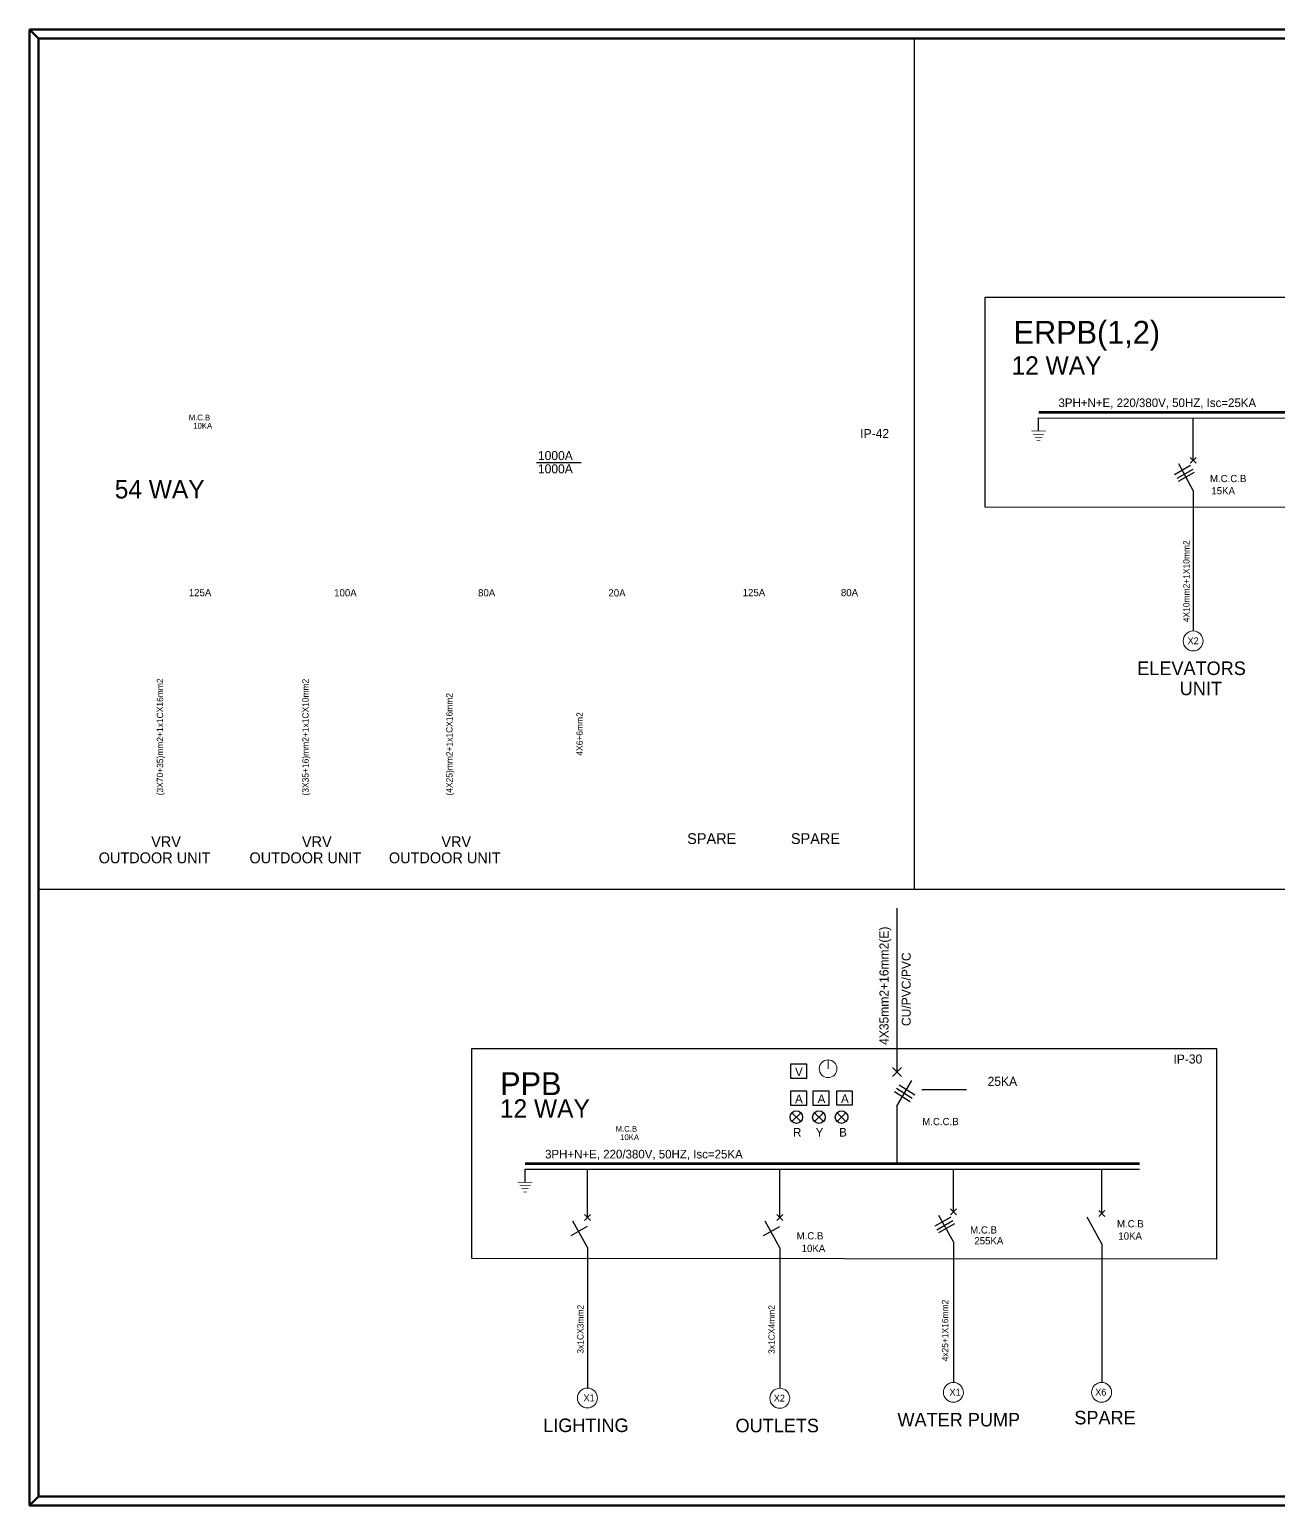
# Model space of a CAD drawing. Header units: millimetres. Extents: x -294 to -67, y -339 to 1001.
# Drawn here: x -167.7 to -111.2, y 469.8 to 536.5 of the extents above; entities that cross this region are included whole.
import ezdxf

# ---------------------------------------------------------------- set-up
doc = ezdxf.new("R2010")
doc.units = ezdxf.units.MM
doc.header["$LTSCALE"] = 500
doc.header["$MEASUREMENT"] = 0
for name, pattern in [('CENTER', [2, 1.25, -0.25, 0.25, -0.25]), ('CONTINUA', [0]), ('DASHED', [19.05, 12.7, -6.35])]:
    doc.linetypes.add(name, pattern=pattern)
for name, color, linetype in [('DETAIL', 4, 'Continuous'), ('E-BUSBAR', 2, 'Continuous'), ('E-L', 11, 'Continuous'), ('E-PANEL', 1, 'CENTER'), ('E-SLD', 4, 'Continuous'), ('E-T25', 3, 'Continuous'), ('E-TEXT', 3, 'Continuous'), ('E-WIRE', 4, 'CONTINUA'), ('WIRRING', 3, 'Continuous')]:
    doc.layers.add(name, color=color, linetype=linetype)
for name, color, linetype, lineweight in [('E-LTABLE', 3, 'Continuous', 0), ('PANEL SLD', 1, 'Continuous', 0), ('UG-BORDER', 20, 'Continuous', 80)]:
    doc.layers.add(name, color=color, linetype=linetype, lineweight=lineweight)
doc.styles.add('STENCIL', font='stencil.shx')

msp = doc.modelspace()

# ---------------------------------------------------------------- linework, layer by layer
at = {"color": 4, "ltscale": 0.5}
for points in [[(-132.531, 489.715), (-133.267, 489.715), (-133.267, 489.089), (-132.531, 489.089)], [(-132.531, 488.492), (-133.267, 488.492), (-133.267, 487.866), (-132.531, 487.866)], [(-131.511, 488.498), (-132.246, 488.498), (-132.246, 487.872), (-131.511, 487.872)], [(-130.454, 488.504), (-131.19, 488.504), (-131.19, 487.877), (-130.454, 487.877)]]:
    msp.add_lwpolyline(points, close=True, dxfattribs=at)
at = {"layer": 'DETAIL'}
for p, q in [((-115.066, 515.647, -0.031), (-115.066, 509.294, -0.031)), ((-125.901, 481.69), (-125.901, 475.338)), ((-119.199, 481.606, -0.031), (-119.198, 475.338, -0.031)), ((-142.439, 481.435, -0.031), (-142.439, 475.082, -0.031)), ((-133.746, 481.424, -0.031), (-133.746, 475.071, -0.031))]:
    msp.add_line(p, q, dxfattribs=at)
at = {"layer": 'E-BUSBAR', "linetype": 'DASHED'}
msp.add_line((-122.053, 518.926, -0.031), (-88.885, 518.873, -0.031), dxfattribs=at)
at = {"layer": 'E-BUSBAR'}
for p, q in [((-122.053, 518.329, -0.031), (-122.053, 518.926, -0.031)), ((-145.254, 484.374, -0.031), (-145.254, 484.97, -0.031))]:
    msp.add_line(p, q, dxfattribs=at)
at = {"layer": 'E-BUSBAR', "const_width": 0.0287, "elevation": -0.031}
for points in [[(-121.722, 518.329), (-122.384, 518.329)], [(-144.923, 484.374), (-145.585, 484.374)]]:
    msp.add_lwpolyline(points, dxfattribs=at)
at = {"layer": 'E-BUSBAR', "linetype": 'DASHED', "const_width": 0.0287, "elevation": -0.031}
for points in [[(-121.805, 518.186), (-122.301, 518.186)], [(-121.887, 518.043), (-122.218, 518.043)], [(-121.97, 517.9), (-122.135, 517.9)], [(-145.006, 484.231), (-145.502, 484.231)], [(-145.089, 484.088), (-145.42, 484.088)], [(-145.171, 483.944), (-145.337, 483.944)]]:
    msp.add_lwpolyline(points, dxfattribs=at)
at = {"layer": 'E-L', "color": 1}
for p, q in [((-133.199, 487.124, 0), (-132.796, 487.527, 0)), ((-132.796, 487.124, 0), (-133.199, 487.527, 0))]:
    msp.add_line(p, q, dxfattribs=at)
at = {"layer": 'E-L', "color": 2}
for p, q in [((-132.178, 487.124, 0), (-131.775, 487.527, 0)), ((-131.775, 487.124, 0), (-132.178, 487.527, 0))]:
    msp.add_line(p, q, dxfattribs=at)
at = {"layer": 'E-L', "color": 5}
for p, q in [((-131.158, 487.124, 0), (-130.755, 487.527, 0)), ((-130.755, 487.124, 0), (-131.158, 487.527, 0))]:
    msp.add_line(p, q, dxfattribs=at)
at = {"layer": 'E-L', "color": 1}
msp.add_circle((-132.997, 487.325, 0), 0.285, dxfattribs=at)
at = {"layer": 'E-L', "color": 2}
msp.add_circle((-131.977, 487.325, 0), 0.285, dxfattribs=at)
at = {"layer": 'E-L', "color": 5}
msp.add_circle((-130.956, 487.325, 0), 0.285, dxfattribs=at)
at = {"layer": 'E-LTABLE'}
msp.add_line((-131.563, 489.911), (-131.563, 489.511), dxfattribs=at)
msp.add_circle((-131.563, 489.511), 0.401, dxfattribs=at)
at = {"layer": 'E-PANEL', "color": 1, "linetype": 'CENTER', "ltscale": 4, "elevation": -0.031}
for points in [[(-124.462, 524.38), (-88.42, 524.387), (-88.42, 514.862), (-124.462, 514.891)], [(-147.663, 490.425), (-114.011, 490.431), (-114.011, 480.906), (-147.663, 480.936)]]:
    msp.add_lwpolyline(points, close=True, dxfattribs=at)
at = {"layer": 'E-SLD', "color": 2, "linetype": 'CONTINUA', "const_width": 0.13, "elevation": -0.031}
for points in [[(-88.885, 519.177), (-122.053, 519.177)], [(-117.487, 485.221), (-145.254, 485.221)]]:
    msp.add_lwpolyline(points, dxfattribs=at)
at = {"layer": 'E-TEXT'}
for points in [[(-144.735, 516.902), (-142.717, 516.902)], [(-127.323, 488.575), (-125.305, 488.575)]]:
    msp.add_lwpolyline(points, dxfattribs=at)
at = {"layer": 'E-WIRE', "color": 4}
for p, q in [((-115.201, 516.871, -0.031), (-114.932, 517.14, -0.031)), ((-114.932, 516.871, -0.031), (-115.201, 517.14, -0.031)), ((-115.18, 516.766, -0.031), (-115.905, 516.354, -0.031)), ((-115.085, 516.592, -0.031), (-115.81, 516.18, -0.031)), ((-115.013, 516.461, -0.031), (-115.738, 516.048, -0.031)), ((-115.066, 515.647, -0.031), (-115.72, 516.843, -0.031)), ((-127.855, 488.017), (-128.556, 488.469)), ((-127.769, 488.171), (-128.47, 488.623)), ((-127.649, 488.313), (-128.35, 488.766)), ((-128.454, 487.819), (-128.454, 485.221)), ((-142.573, 482.659, -0.031), (-142.304, 482.928, -0.031)), ((-142.304, 482.659, -0.031), (-142.573, 482.928, -0.031)), ((-133.881, 482.648, -0.031), (-133.612, 482.918, -0.031)), ((-133.612, 482.648, -0.031), (-133.881, 482.918, -0.031)), ((-126.036, 482.915), (-125.766, 483.184)), ((-125.766, 482.915), (-126.036, 483.184)), ((-119.334, 482.831, -0.031), (-119.064, 483.1, -0.031)), ((-119.064, 482.831, -0.031), (-119.334, 483.1, -0.031)), ((-142.457, 482.38, -0.031), (-143.182, 481.968, -0.031)), ((-142.439, 481.435, -0.031), (-143.093, 482.631, -0.031)), ((-133.765, 482.37, -0.031), (-134.49, 481.957, -0.031)), ((-133.746, 481.424, -0.031), (-134.4, 482.62, -0.031)), ((-126.015, 482.81), (-126.74, 482.397)), ((-125.919, 482.636), (-126.645, 482.223)), ((-125.848, 482.505), (-126.573, 482.092)), ((-125.901, 481.69), (-126.555, 482.887)), ((-119.199, 481.606, -0.031), (-119.853, 482.802, -0.031))]:
    msp.add_line(p, q, dxfattribs=at)
msp.add_lwpolyline([(-128.454, 496.775), (-128.454, 489.36)], dxfattribs=at)
at = {"layer": 'PANEL SLD'}
for centre in [(-115.066, 508.844, -0.031), (-142.439, 474.632, -0.031), (-133.746, 474.621, -0.031), (-125.901, 474.888), (-119.204, 474.888, -0.031)]:
    msp.add_circle(centre, 0.45, dxfattribs=at)
at = {"layer": 'UG-BORDER'}
for p, q in [((-167.651, 536.475), (-167.651, 469.775)), ((-167.651, 469.775), (-167.651, 536.475)), ((-71.651, 536.475), (-167.651, 536.475)), ((-167.651, 536.475), (-167.246, 536.071)), ((-167.246, 536.071), (-167.246, 470.18)), ((-72.055, 536.071), (-167.246, 536.071)), ((-167.651, 469.775), (-167.246, 470.18)), ((-167.651, 469.775), (-71.651, 469.775)), ((-167.246, 470.18), (-72.055, 470.18))]:
    msp.add_line(p, q, dxfattribs=at)
at = {"layer": 'WIRRING', "color": 6, "linetype": 'CONTINUA'}
for p, q in [((-127.672, 536.071), (-127.672, 497.62)), ((-167.246, 497.62), (-88.234, 497.62))]:
    msp.add_line(p, q, dxfattribs=at)
at = {"layer": 'WIRRING', "color": 4}
for p, q in [((-115.066, 517.006, -0.031), (-115.066, 518.915, -0.031)), ((-128.249, 489.156), (-128.658, 489.565)), ((-128.658, 489.156), (-128.249, 489.565)), ((-128.454, 487.819), (-127.786, 488.975)), ((-142.439, 482.794, -0.031), (-142.439, 484.97, -0.031)), ((-133.746, 482.783, -0.031), (-133.746, 484.97, -0.031)), ((-125.901, 483.049), (-125.901, 484.97, -0.031)), ((-119.199, 482.965, -0.031), (-119.199, 484.97, -0.031))]:
    msp.add_line(p, q, dxfattribs=at)
at = {"layer": 'WIRRING', "color": 2, "linetype": 'CONTINUA'}
msp.add_line((-145.254, 484.97, -0.031), (-117.488, 484.97, -0.031), dxfattribs=at)

# ---------------------------------------------------------------- texts
at = {"layer": 'E-T25', "style": 'STENCIL'}
for s, height, p in [('M.C.B', 0.2609, (-160.456, 518.812, -7550.241)), ('10KA', 0.2609, (-160.251, 518.436, -7550.247)), ('IP-42', 0.4076, (-130.11, 518.013)), ('M.C.C.B', 0.3261, (-114.306, 516.022, -0.031)), ('15KA', 0.3261, (-114.242, 515.468, -0.038)), ('125A', 0.3261, (-160.454, 510.868, -0.031)), ('100A', 0.3261, (-153.884, 510.858, -0.031)), ('80A', 0.3261, (-147.38, 510.858, -0.031)), ('20A', 0.3261, (-141.491, 510.854, -0.031)), ('125A', 0.3261, (-135.423, 510.868, -0.031)), ('80A', 0.3261, (-130.984, 510.868, -0.031)), ('IP-30', 0.4076, (-115.956, 489.748)), ('25KA', 0.4076, (-124.354, 488.739)), ('M.C.B', 0.2609, (-141.164, 486.666, -7550.241)), ('M.C.C.B', 0.3261, (-127.308, 486.96, 0.005)), ('10KA', 0.2609, (-140.959, 486.29, -7550.247)), ('M.C.B', 0.3261, (-125.141, 482.065, 0)), ('M.C.B', 0.3261, (-118.51, 482.343, 0.008)), ('M.C.B', 0.3261, (-132.986, 481.799, -0.031)), ('255KA', 0.3261, (-124.953, 481.577, 0.023)), ('10KA', 0.3261, (-118.447, 481.79)), ('10KA', 0.3261, (-132.757, 481.232, -0.008))]:
    msp.add_text(s, height=height, dxfattribs=at).set_placement(p)
at = {"layer": 'E-TEXT', "color": 6, "style": 'STENCIL'}
for s, height, p in [('ERPB(1,2)', 1.0352, (-123.179, 522.275, -0.031)), ('12 WAY', 0.8282, (-123.273, 520.878)), ('54 WAY', 0.8282, (-163.8, 515.286)), ('X2', 0.308, (-115.319, 508.696, -0.031)), ('PPB', 1.0352, (-146.381, 488.32, -0.031)), ('12 WAY', 0.8282, (-146.392, 487.302)), ('X1', 0.308, (-126.077, 474.74, 0)), ('X6', 0.308, (-119.492, 474.74, -0.031)), ('X1', 0.308, (-142.615, 474.484, -0.031)), ('X2', 0.308, (-134.018, 474.473, -0.031))]:
    msp.add_text(s, height=height, dxfattribs=at).set_placement(p)
at = {"layer": 'E-TEXT', "style": 'STENCIL'}
for s, height, p in [(' 3PH+N+E, 220/380V, 50HZ, Isc=25KA', 0.38818, (-121.295, 519.414, -0.031)), ('1000A', 0.4076, (-144.675, 517.017)), ('1000A', 0.4076, (-144.675, 516.419)), ('R', 0.388, (-133.144, 486.446, 0)), ('Y', 0.388, (-132.123, 486.446, 0)), ('B', 0.388, (-131.062, 486.446, 0)), (' 3PH+N+E, 220/380V, 50HZ, Isc=25KA', 0.38818, (-144.496, 485.458, -0.031))]:
    msp.add_text(s, height=height, dxfattribs=at).set_placement(p)
for s, height, p in [('4X10mm2+1X10mm2', 0.28534, (-115.23, 509.691, 0)), ('(3X70+35)mm2+1x1CX16mm2', 0.28534, (-161.612, 501.867)), ('(3X35+16)mm2+1x1CX10mm2', 0.28534, (-155.04, 501.858, 0)), ('(4X25)mm2+1x1CX16mm2', 0.28534, (-148.535, 501.858, 0)), ('4X6+6mm2', 0.2853, (-142.648, 503.662, 0)), ('4X35mm2+16mm2(E) ', 0.40762, (-128.833, 490.589)), ('CU/PVC/PVC', 0.4076, (-127.829, 491.441, 0.031)), ('4x25+1X16mm2', 0.28534, (-126.135, 476.287, 0.061)), ('3x1CX3mm2', 0.2853, (-142.615, 476.638, 0.031)), ('3x1CX4mm2', 0.2853, (-133.975, 476.627, 0))]:
    msp.add_text(s, height=height, rotation=90, dxfattribs=at).set_placement(p)
at = {"layer": 'E-TEXT', "color": 7, "style": 'STENCIL'}
for s, height, p in [('ELEVATORS', 0.6114, (-117.593, 507.305, -0.031)), ('UNIT', 0.6114, (-115.672, 506.392, -0.031)), ('VRV ', 0.4891, (-162.152, 499.528)), ('VRV ', 0.4891, (-155.34, 499.528)), ('VRV ', 0.4891, (-149.039, 499.528)), ('SPARE', 0.4891, (-137.93, 499.668)), ('SPARE', 0.4891, (-133.243, 499.668)), ('OUTDOOR UNIT', 0.48915, (-164.524, 498.798)), ('OUTDOOR UNIT', 0.48915, (-157.712, 498.798)), ('OUTDOOR UNIT', 0.48915, (-151.411, 498.798)), ('LIGHTING', 0.6114, (-144.439, 473.093, -0.031)), ('OUTLETS', 0.6114, (-135.746, 473.082, -0.031)), ('WATER PUMP', 0.6114, (-128.428, 473.348, 0)), ('SPARE', 0.6114, (-120.435, 473.44, -0.031))]:
    msp.add_text(s, height=height, dxfattribs=at).set_placement(p)
at = {"layer": 'E-TEXT', "color": 4, "style": 'STENCIL'}
for s, p in [('V', (-133.055, 489.178, 0)), ('A', (-133.055, 487.954, 0)), ('A', (-132.034, 487.96, 0)), ('A', (-130.978, 487.966, 0))]:
    msp.add_text(s, height=0.388, dxfattribs=at).set_placement(p)

doc.saveas('drawing.dxf')
